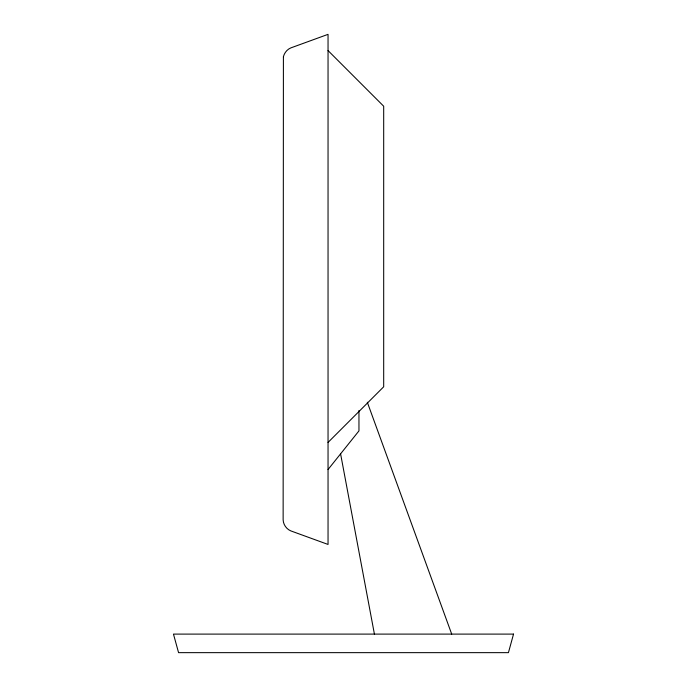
<?xml version="1.0" encoding="UTF-8"?>
<svg xmlns="http://www.w3.org/2000/svg" width="687" height="687" viewBox="0 0 687 687"><rect width="100%" height="100%" fill="white"/><g stroke="black" fill="none" stroke-linecap="round" stroke-linejoin="round"><path stroke-width="1.03" d="M328.043 469.53L358.957 430.886L358.957 410.491M328.043 442.428L383.69 386.781L383.69 106.227L328.043 50.58M367.313 402.238L451.702 634.101M340.597 453.884L374.415 634.101M283.405 56.695L283.138 519.879C283.319 524.628 286.462 529.119 290.867 530.914L328.043 544.447L328.043 34.35L290.867 47.884C287.132 49.387 284.401 52.83 283.405 56.695M513.533 634.101L508.432 652.65L178.568 652.65L173.468 634.101L513.533 634.101"/></g></svg>
